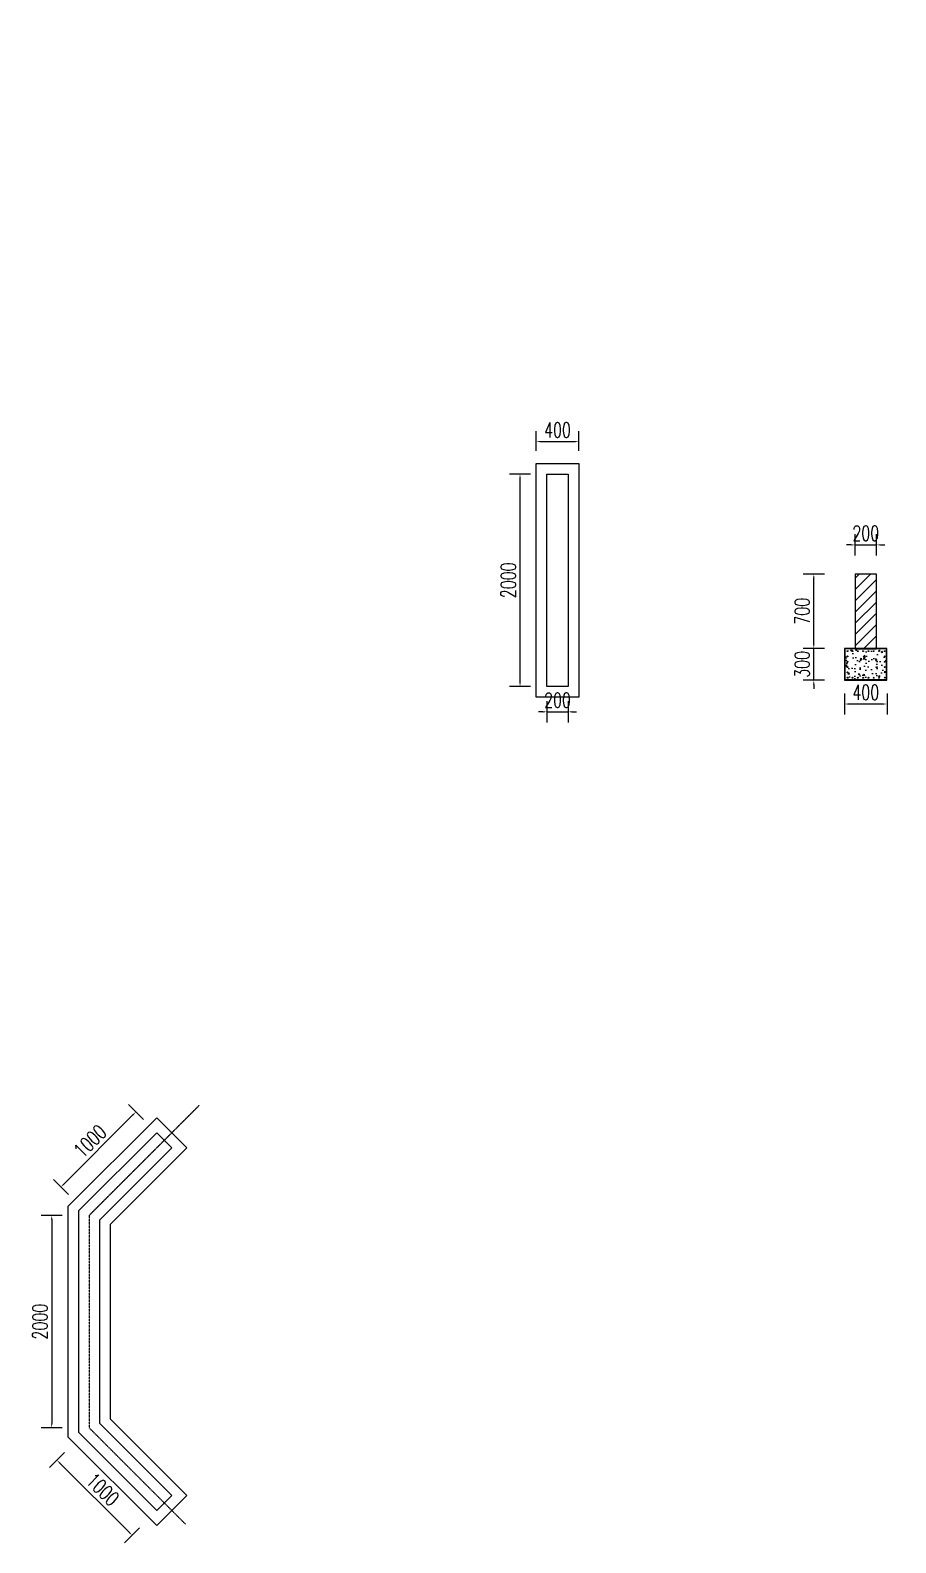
# Model space of a CAD drawing. Header units: millimetres. Extents: x -1442555 to 442606, y 1365385 to 2223627.
# Drawn here: x 317005 to 325150, y 1447119 to 1461354 of the extents above; entities that cross this region are included whole.
import ezdxf

# ---------------------------------------------------------------- set-up
doc = ezdxf.new("R2010")
doc.units = ezdxf.units.MM
doc.header["$LTSCALE"] = 10
doc.linetypes.add('-6_350_HOLE$0$DASH', pattern=[0.35, 0.25, -0.1])
doc.layers.get('0').update_dxf_attribs({"linetype": 'CONTINUOUS'})
doc.layers.get('DEFPOINTS').update_dxf_attribs({"linetype": 'CONTINUOUS'})
doc.styles.add('STANDARD_T3', font='simplex.shx', dxfattribs={"width": 0.7, "bigfont": 'gbcbig.shx'})
doc.dimstyles.new('W&&40', dxfattribs={"dimtxt": 140, "dimasz": 40, "dimexe": 100, "dimexo": 120, "dimgap": 40, "dimtad": 1, "dimdec": 0, "dimzin": 0, "dimdsep": 46, "dimtxsty": 'STANDARD_T3', "dimcen": 0.09, "dimclrd": 1, "dimclre": 1, "dimclrt": 7, "dimazin": 2, "dimtfac": 1, "dimtdec": 0, "dimtix": 1, "dimtmove": 2, "dimatfit": 3, "dimfxl": 100, "dimtolj": 1, "dimtzin": 0, "dimarcsym": 0})
pattern_1 = [(0, (-3011828.98, -1010947.8), (0, 349.25), [254, -95.25]), (90, (-3011828.98, -1010947.8), (-349.25, 2e-14), [254, -95.25])]

# ---------------------------------------------------------------- blocks, each defined once
blk = doc.blocks.new('*D109')
at = {"color": 1, "lineweight": -2, "transparency": 16777216}
for p, q in [((317972, 1451145), (317322, 1450495)), ((318071, 1451103), (317930, 1451244)), ((317364, 1450396), (317223, 1450537))]:
    blk.add_line(p, q, dxfattribs=at)
at = {"color": 1, "transparency": 16777216}
for points in [[(317967, 1451150), (317977, 1451141), (318000, 1451174)], [(317317, 1450499), (317326, 1450490), (317293, 1450466)]]:
    blk.add_solid(points, dxfattribs=at)
at = {"layer": 'DEFPOINTS', "color": 0, "transparency": 16777216}
for p in [(318267, 1450907), (317293, 1450466), (317560, 1450200)]:
    blk.add_point(p, dxfattribs=at)
at = {"color": 7, "transparency": 16777216, "insert": (317569, 1450898), "char_height": 140, "attachment_point": 5, "rotation": 45, "style": 'STANDARD_T3'}
blk.add_mtext('\\A1;1000', dxfattribs=at)
blk = doc.blocks.new('*D110')
at = {"color": 1, "lineweight": -2, "transparency": 16777216}
for p, q in [((317307, 1450200), (317107, 1450200)), ((317207, 1450160), (317207, 1448240)), ((317307, 1448200), (317107, 1448200))]:
    blk.add_line(p, q, dxfattribs=at)
at = {"color": 1, "transparency": 16777216}
for points in [[(317201, 1450160), (317214, 1450160), (317207, 1450200)], [(317201, 1448240), (317214, 1448240), (317207, 1448200)]]:
    blk.add_solid(points, dxfattribs=at)
at = {"layer": 'DEFPOINTS', "color": 0, "transparency": 16777216}
for p in [(317560, 1450200), (317207, 1448200), (317560, 1448200)]:
    blk.add_point(p, dxfattribs=at)
at = {"color": 7, "transparency": 16777216, "insert": (317097, 1449200), "char_height": 140, "attachment_point": 5, "rotation": 90, "style": 'STANDARD_T3'}
blk.add_mtext('\\A1;2000', dxfattribs=at)
blk = doc.blocks.new('*D111')
at = {"color": 1, "lineweight": -2, "transparency": 16777216}
for p, q in [((317327, 1447967), (317186, 1447826)), ((317285, 1447868), (317935, 1447218)), ((318034, 1447260), (317893, 1447119))]:
    blk.add_line(p, q, dxfattribs=at)
at = {"color": 1, "transparency": 16777216}
for points in [[(317289, 1447873), (317280, 1447864), (317256, 1447897)], [(317940, 1447223), (317930, 1447213), (317963, 1447190)]]:
    blk.add_solid(points, dxfattribs=at)
at = {"layer": 'DEFPOINTS', "color": 0, "transparency": 16777216}
for p in [(317560, 1448200), (318267, 1447493), (317963, 1447190)]:
    blk.add_point(p, dxfattribs=at)
at = {"color": 7, "transparency": 16777216, "insert": (317688, 1447621), "char_height": 140, "attachment_point": 5, "rotation": 315, "style": 'STANDARD_T3'}
blk.add_mtext('\\A1;1000', dxfattribs=at)
blk = doc.blocks.new('钢筋')
h = blk.add_hatch()
h.set_pattern_fill('ANGLE', color=1, scale=100)
h.set_pattern_definition([(0, (-3336574.94, -2472297.82), (0, 349.25), [254, -95.25]), (90, (-3336574.94, -2472297.82), (-349.25, 2e-14), [254, -95.25])])
h.paths.add_polyline_path([(4, 0, 1), (-4, 0, 1)])
blk.add_circle((0, 0), 4)
blk = doc.blocks.new('*U113')
blk.add_blockref('钢筋', (0, 0))
blk = doc.blocks.new('*U114')
at = {"color": 0, "linetype": 'ByBlock', "lineweight": -2, "transparency": 16777216}
for p in [(0, 250), (0, 200), (0, 150), (350, 250), (350, 200), (350, 150), (0, 100), (0, 50), (0, 0), (350, 100), (350, 50), (350, 0)]:
    blk.add_blockref('*U113', p, dxfattribs=at)
blk = doc.blocks.new('*U115')
blk.add_blockref('钢筋', (0, 0))
blk = doc.blocks.new('*U116')
at = {"color": 0, "linetype": 'ByBlock', "lineweight": -2, "transparency": 16777216}
for p in [(0, 250), (0, 200), (0, 150), (250, 250), (250, 200), (250, 150), (0, 100), (0, 50), (0, 0), (250, 100), (250, 50), (250, 0)]:
    blk.add_blockref('*U115', p, dxfattribs=at)
blk = doc.blocks.new('*D117')
at = {"color": 1, "lineweight": -2, "transparency": 16777216}
for p, q in [((321714, 1457177), (321514, 1457177)), ((321614, 1457137), (321614, 1455217)), ((321714, 1455177), (321514, 1455177))]:
    blk.add_line(p, q, dxfattribs=at)
at = {"color": 1, "transparency": 16777216}
for points in [[(321608, 1457137), (321621, 1457137), (321614, 1457177)], [(321608, 1455217), (321621, 1455217), (321614, 1455177)]]:
    blk.add_solid(points, dxfattribs=at)
at = {"layer": 'DEFPOINTS', "color": 0, "transparency": 16777216}
for p in [(321967, 1457177), (321614, 1455177), (321967, 1455177)]:
    blk.add_point(p, dxfattribs=at)
at = {"color": 7, "transparency": 16777216, "insert": (321504, 1456177), "char_height": 140, "attachment_point": 5, "rotation": 90, "style": 'STANDARD_T3'}
blk.add_mtext('\\A1;2000', dxfattribs=at)
blk = doc.blocks.new('*D118')
at = {"color": 1, "lineweight": -2, "transparency": 16777216}
for p, q in [((321867, 1455039), (321867, 1454839)), ((322067, 1455039), (322067, 1454839)), ((321827, 1454939), (321787, 1454939)), ((321867, 1454939), (322067, 1454939)), ((322107, 1454939), (322147, 1454939))]:
    blk.add_line(p, q, dxfattribs=at)
at = {"color": 1, "transparency": 16777216}
for points in [[(321827, 1454946), (321827, 1454932), (321867, 1454939)], [(322107, 1454946), (322107, 1454932), (322067, 1454939)]]:
    blk.add_solid(points, dxfattribs=at)
at = {"layer": 'DEFPOINTS', "color": 0, "transparency": 16777216}
for p in [(321867, 1455177), (322067, 1455177), (322067, 1454939)]:
    blk.add_point(p, dxfattribs=at)
at = {"color": 7, "transparency": 16777216, "insert": (321967, 1455049), "char_height": 140, "attachment_point": 5, "style": 'STANDARD_T3'}
blk.add_mtext('\\A1;200', dxfattribs=at)
blk = doc.blocks.new('*D119')
at = {"color": 1, "lineweight": -2, "transparency": 16777216}
for p, q in [((321767, 1457397), (321767, 1457582)), ((322167, 1457397), (322167, 1457582)), ((321807, 1457482), (322127, 1457482))]:
    blk.add_line(p, q, dxfattribs=at)
at = {"color": 1, "transparency": 16777216}
for points in [[(321807, 1457489), (321807, 1457476), (321767, 1457482)], [(322127, 1457489), (322127, 1457476), (322167, 1457482)]]:
    blk.add_solid(points, dxfattribs=at)
at = {"layer": 'DEFPOINTS', "color": 0, "transparency": 16777216}
for p in [(322167, 1457482), (321767, 1457277), (322167, 1457277)]:
    blk.add_point(p, dxfattribs=at)
at = {"color": 7, "transparency": 16777216, "insert": (321967, 1457592), "char_height": 140, "attachment_point": 5, "style": 'STANDARD_T3'}
blk.add_mtext('\\A1;400', dxfattribs=at)
blk = doc.blocks.new('*D120')
at = {"color": 1, "lineweight": -2, "transparency": 16777216}
for p, q in [((324379, 1455576), (324379, 1455616)), ((324479, 1455536), (324279, 1455536)), ((324379, 1455236), (324379, 1455536)), ((324479, 1455236), (324279, 1455236)), ((324379, 1455196), (324379, 1455156))]:
    blk.add_line(p, q, dxfattribs=at)
at = {"color": 1, "transparency": 16777216}
for points in [[(324372, 1455576), (324386, 1455576), (324379, 1455536)], [(324372, 1455196), (324386, 1455196), (324379, 1455236)]]:
    blk.add_solid(points, dxfattribs=at)
at = {"layer": 'DEFPOINTS', "color": 0, "transparency": 16777216}
for p in [(324379, 1455536), (324668, 1455536), (324668, 1455236)]:
    blk.add_point(p, dxfattribs=at)
at = {"color": 7, "transparency": 16777216, "insert": (324269, 1455386), "char_height": 140, "attachment_point": 5, "rotation": 90, "style": 'STANDARD_T3'}
blk.add_mtext('\\A1;300', dxfattribs=at)
blk = doc.blocks.new('*D121')
at = {"color": 1, "lineweight": -2, "transparency": 16777216}
for p, q in [((324479, 1456236), (324279, 1456236)), ((324379, 1455576), (324379, 1456196)), ((324479, 1455536), (324279, 1455536))]:
    blk.add_line(p, q, dxfattribs=at)
at = {"color": 1, "transparency": 16777216}
for points in [[(324372, 1456196), (324386, 1456196), (324379, 1456236)], [(324372, 1455576), (324386, 1455576), (324379, 1455536)]]:
    blk.add_solid(points, dxfattribs=at)
at = {"layer": 'DEFPOINTS', "color": 0, "transparency": 16777216}
for p in [(324379, 1456236), (324768, 1456236), (324668, 1455536)]:
    blk.add_point(p, dxfattribs=at)
at = {"color": 7, "transparency": 16777216, "insert": (324269, 1455886), "char_height": 140, "attachment_point": 5, "rotation": 90, "style": 'STANDARD_T3'}
blk.add_mtext('\\A1;700', dxfattribs=at)
blk = doc.blocks.new('*D122')
at = {"color": 1, "lineweight": -2, "transparency": 16777216}
for p, q in [((324768, 1456410), (324768, 1456610)), ((324968, 1456410), (324968, 1456610)), ((324728, 1456510), (324688, 1456510)), ((324768, 1456510), (324968, 1456510)), ((325008, 1456510), (325048, 1456510))]:
    blk.add_line(p, q, dxfattribs=at)
at = {"color": 1, "transparency": 16777216}
for points in [[(324728, 1456517), (324728, 1456504), (324768, 1456510)], [(325008, 1456517), (325008, 1456504), (324968, 1456510)]]:
    blk.add_solid(points, dxfattribs=at)
at = {"layer": 'DEFPOINTS', "color": 0, "transparency": 16777216}
for p in [(324968, 1456510), (324768, 1456236), (324968, 1456236)]:
    blk.add_point(p, dxfattribs=at)
at = {"color": 7, "transparency": 16777216, "insert": (324868, 1456620), "char_height": 140, "attachment_point": 5, "style": 'STANDARD_T3'}
blk.add_mtext('\\A1;200', dxfattribs=at)
blk = doc.blocks.new('*D123')
at = {"color": 1, "lineweight": -2, "transparency": 16777216}
for p, q in [((324668, 1455113), (324668, 1454913)), ((324708, 1455013), (325028, 1455013)), ((325068, 1455113), (325068, 1454913))]:
    blk.add_line(p, q, dxfattribs=at)
at = {"color": 1, "transparency": 16777216}
for points in [[(324708, 1455019), (324708, 1455006), (324668, 1455013)], [(325028, 1455019), (325028, 1455006), (325068, 1455013)]]:
    blk.add_solid(points, dxfattribs=at)
at = {"layer": 'DEFPOINTS', "color": 0, "transparency": 16777216}
for p in [(324668, 1455236), (325068, 1455236), (325068, 1455013)]:
    blk.add_point(p, dxfattribs=at)
at = {"color": 7, "transparency": 16777216, "insert": (324868, 1455123), "char_height": 140, "attachment_point": 5, "style": 'STANDARD_T3'}
blk.add_mtext('\\A1;400', dxfattribs=at)

msp = doc.modelspace()

# ---------------------------------------------------------------- hatches: boundary and pattern name
h = msp.add_hatch()
h.set_pattern_fill('ANGLE', color=1, scale=100)
h.set_pattern_definition(pattern_1)
h.paths.add_polyline_path([(324742, 1461350, 1), (324750, 1461350, 1)])
h = msp.add_hatch()
h.set_pattern_fill('ANGLE', color=1, scale=100)
h.set_pattern_definition(pattern_1)
h.paths.add_polyline_path([(324742, 1461350, 1), (324750, 1461350, 1)])
h = msp.add_hatch()
h.set_pattern_fill('ANGLE', color=1, scale=100)
h.set_pattern_definition(pattern_1)
h.paths.add_polyline_path([(324742, 1461350, 1), (324750, 1461350, 1)])
h = msp.add_hatch()
h.set_pattern_fill('ANGLE', color=1, scale=100)
h.set_pattern_definition([(0, (-3011778.98, -1010947.8), (0, 349.25), [254, -95.25]), (90, (-3011778.98, -1010947.8), (-349.25, 2e-14), [254, -95.25])])
h.paths.add_polyline_path([(324792, 1461350, 1), (324800, 1461350, 1)])
h = msp.add_hatch()
h.set_pattern_fill('ANGLE', color=1, scale=100)
h.set_pattern_definition([(0, (-3011728.98, -1010947.8), (0, 349.25), [254, -95.25]), (90, (-3011728.98, -1010947.8), (-349.25, 2e-14), [254, -95.25])])
h.paths.add_polyline_path([(324842, 1461350, 1), (324850, 1461350, 1)])
h = msp.add_hatch()
h.set_pattern_fill('ANGLE', color=1, scale=100)
h.set_pattern_definition([(0, (-3011678.98, -1010947.8), (0, 349.25), [254, -95.25]), (90, (-3011678.98, -1010947.8), (-349.25, 2e-14), [254, -95.25])])
h.paths.add_polyline_path([(324892, 1461350, 1), (324900, 1461350, 1)])
h = msp.add_hatch()
h.set_pattern_fill('ANGLE', color=1, scale=100)
h.set_pattern_definition([(0, (-3011628.98, -1010947.8), (0, 349.25), [254, -95.25]), (90, (-3011628.98, -1010947.8), (-349.25, 2e-14), [254, -95.25])])
h.paths.add_polyline_path([(324942, 1461350, 1), (324950, 1461350, 1)])
h = msp.add_hatch()
h.set_pattern_fill('ANGLE', color=1, scale=100)
h.set_pattern_definition([(0, (-3011578.98, -1010947.8), (0, 349.25), [254, -95.25]), (90, (-3011578.98, -1010947.8), (-349.25, 2e-14), [254, -95.25])])
h.paths.add_polyline_path([(324992, 1461350, 1), (325000, 1461350, 1)])
h = msp.add_hatch()
h.set_pattern_fill('ANGLE', color=1, scale=100)
h.set_pattern_definition([(0, (-3011528.98, -1010947.8), (0, 349.25), [254, -95.25]), (90, (-3011528.98, -1010947.8), (-349.25, 2e-14), [254, -95.25])])
h.paths.add_polyline_path([(325042, 1461350, 1), (325050, 1461350, 1)])
h = msp.add_hatch()
h.set_pattern_fill('ANGLE', color=1, scale=100)
h.set_pattern_definition([(0, (-3011478.98, -1010947.8), (0, 349.25), [254, -95.25]), (90, (-3011478.98, -1010947.8), (-349.25, 2e-14), [254, -95.25])])
h.paths.add_polyline_path([(325092, 1461350, 1), (325100, 1461350, 1)])
h = msp.add_hatch()
h.set_pattern_fill('ANGLE', color=1, scale=100)
h.set_pattern_definition([(0, (-3011428.98, -1010947.8), (0, 349.25), [254, -95.25]), (90, (-3011428.98, -1010947.8), (-349.25, 2e-14), [254, -95.25])])
h.paths.add_polyline_path([(325142, 1461350, 1), (325150, 1461350, 1)])
h = msp.add_hatch()
h.set_pattern_fill('普通砖', color=1, scale=30)
h.set_pattern_definition([(45, (-3011878.98, -1011768.584), (-53.0330298, 53.0330298), [])])
h.paths.add_polyline_path([(324967.6, 1456235.8), (324767.6, 1456235.8), (324767.6, 1455535.8), (324967.6, 1455535.8)])
h = msp.add_hatch()
h.set_pattern_fill('混凝土', color=1, scale=20)
h.set_pattern_definition([(50, (-3011878.98, -1017037.01), (143.4520365, -12.550427), [15, -165]), (355, (-3011878.98, -1017037.01), (-27.7502667, 150.438427), [12, -132]), (100.4514, (-3011867.03, -1017038.06), (115.7018763, 137.8879084), [12.748038, -140.2284224]), (46.1842, (-3011878.98, -1016997.01), (213.44821, -33.103803), [22.5, -247.5]), (96.6356, (-3011861.2, -1016999.77), (186.932541, 194.823574), [19.122058, -210.3426]), (351.1842, (-3011878.98, -1016997), (186.932389, 194.82372), [18, -198]), (21, (-3011858.98, -1017007.01), (119.3814104, -80.523778), [15, -165]), (326, (-3011858.98, -1017007.01), (48.6630664, 145.030009), [12, -132]), (71.4514, (-3011849.03, -1017013.72), (168.0445257, 64.5060993), [12.748038, -140.2284224]), (37.5, (-3011878.98, -1017037.01), (2.43197106, 66.57877077), [0, -130.4, 0, -134, 0, -132.5]), (7.5, (-3011878.98, -1017037.01), (52.6139075, 78.8823424), [0, -76.4, 0, -127.4, 0, -50.5]), (327.5, (-3011923.58, -1017037.01), (106.7644872, -4.51097435), [0, -50, 0, -156, 0, -207]), (317.5, (-3011943.58, -1017037.01), (116.6372339, 20.0209965), [0, -65, 0, -103.6, 0, -147])])
h.paths.add_polyline_path([(325057.6, 1455245.8), (325057.6, 1455525.8), (324677.6, 1455525.8), (324677.6, 1455245.8)])

# ---------------------------------------------------------------- linework, layer by layer
at = {"color": 6}
for points in [[(321766.9, 1457277), (322166.9, 1457277), (322166.9, 1455077), (321766.9, 1455077)], [(324667.6, 1455235.8), (325067.6, 1455235.8), (325067.6, 1455535.8), (324667.6, 1455535.8)], [(318478.8, 1450836.4), (318196, 1451119.3), (317359.6, 1450282.9), (317359.6, 1448117.2), (318196, 1447280.8), (318478.8, 1447563.6), (317759.6, 1448282.9), (317759.6, 1450117.2)]]:
    msp.add_lwpolyline(points, close=True, dxfattribs=at)
for points in [[(321866.9, 1457177), (322066.9, 1457177), (322066.9, 1455177), (321866.9, 1455177)], [(324767.6, 1455535.8), (324967.6, 1455535.8), (324967.6, 1456235.8), (324767.6, 1456235.8)]]:
    msp.add_lwpolyline(points, close=True)
at = {"color": 1, "const_width": 5}
msp.add_lwpolyline([(324677.6, 1455245.8), (325057.6, 1455245.8), (325057.6, 1455525.8), (324677.6, 1455525.8)], close=True, dxfattribs=at)
at = {"color": 1, "linetype": '-6_350_HOLE$0$DASH'}
msp.add_lwpolyline([(318593.3, 1451233.7), (317559.6, 1450200), (317559.6, 1448200), (318467, 1447292.7)], dxfattribs=at)
msp.add_lwpolyline([(318337.4, 1450836.4), (318196, 1450977.9), (317459.6, 1450241.5), (317459.6, 1448158.6), (318196, 1447422.2), (318337.4, 1447563.6), (317659.6, 1448241.5), (317659.6, 1450158.6), (318337.4, 1450836.4)])

# ---------------------------------------------------------------- block references
msp.add_blockref('*U114', (324696, 1455260.8))
at = {"rotation": 90}
msp.add_blockref('*U116', (324992.4, 1455260.4), dxfattribs=at)

# ---------------------------------------------------------------- dimensions: what is measured, and where the dimension line sits
for base, p1, p2, picture, middle in [((322166.9, 1457482.3), (321766.9, 1457277), (322166.9, 1457277), '*D119', (321966.9, 1457592.3)), ((324967.6, 1456510.5), (324767.6, 1456235.8), (324967.6, 1456235.8), '*D122', (324867.6, 1456620.5)), ((322066.9, 1454938.9), (321866.9, 1455177), (322066.9, 1455177), '*D118', (321966.9, 1455048.9)), ((325067.6, 1455012.5), (324667.6, 1455235.8), (325067.6, 1455235.8), '*D123', (324867.6, 1455122.5))]:
    dim = msp.add_linear_dim(base=base, p1=p1, p2=p2, dimstyle='W&&40', override={"dimfxlon": 1})
    dim.commit()
    dim.dimension.update_dxf_attribs({"geometry": picture, "text_midpoint": middle})
for p1, p2, distance, picture, middle in [((321966.9, 1457177), (321966.9, 1455177), -352.4, '*D117', (321504.5, 1456177)), ((318266.7, 1450907.1), (317559.6, 1450200), -376.7, '*D109', (317569, 1450897.8)), ((317559.6, 1450200), (317559.6, 1448200), -352.4, '*D110', (317097.2, 1449200)), ((317559.6, 1448200), (318266.7, 1447492.9), -429, '*D111', (317687.6, 1447620.9))]:
    dim = msp.add_aligned_dim(p1=p1, p2=p2, distance=distance, dimstyle='W&&40', override={"dimfxlon": 1})
    dim.commit()
    dim.dimension.update_dxf_attribs({"geometry": picture, "text_midpoint": middle})
for base, p1, p2, picture, middle in [((324378.9, 1456235.8), (324667.6, 1455535.8), (324767.6, 1456235.8), '*D121', (324268.9, 1455885.8)), ((324378.9, 1455535.8), (324667.6, 1455235.8), (324667.6, 1455535.8), '*D120', (324268.9, 1455385.8))]:
    dim = msp.add_linear_dim(base=base, p1=p1, p2=p2, angle=90, dimstyle='W&&40', override={"dimfxlon": 1})
    dim.commit()
    dim.dimension.update_dxf_attribs({"geometry": picture, "text_midpoint": middle})

doc.saveas('drawing.dxf')
